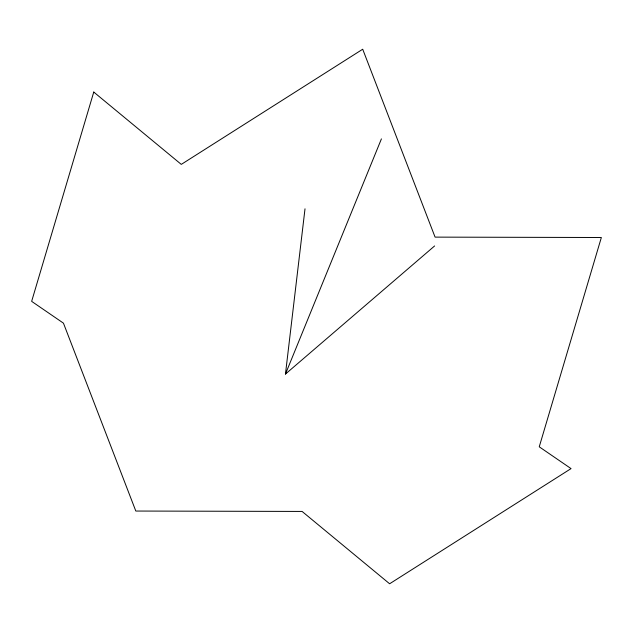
<?xml version="1.0" encoding="UTF-8"?>
<svg xmlns="http://www.w3.org/2000/svg" width="633" height="633" viewBox="0 0 633 633"><rect width="100%" height="100%" fill="white"/><g stroke="black" fill="none" stroke-linecap="round" stroke-linejoin="round"><path stroke-width="0.95" d="M434.61 245.952L285.451 374.079L305.011 208.819M285.451 374.079L381.422 138.88M93.755 92.054L31.65 301.355L63.442 323.154L135.818 511.045L302.091 511.432L389.619 583.776L571.045 468.61L539.245 446.811L601.35 237.502L435.077 237.122L362.709 49.224L181.283 164.39L93.755 92.054"/></g></svg>
